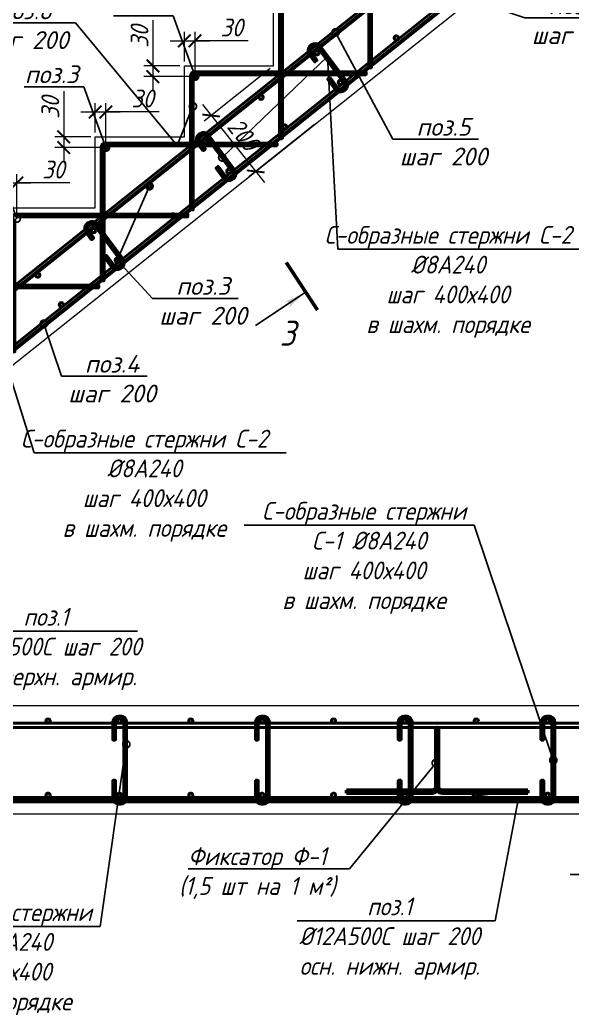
# Model space of a CAD drawing. Header units: millimetres. Extents: x 504091 to 2165846, y 135022 to 442887.
# Drawn here: x 1442762 to 1444310, y 244036 to 246826 of the extents above; entities that cross this region are included whole.
import ezdxf
from ezdxf import colors
from ezdxf.entities.mleader import LeaderData, LeaderLine
from ezdxf.math import Vec2, Vec3

# ---------------------------------------------------------------- set-up
doc = ezdxf.new("R2010")
doc.units = ezdxf.units.MM
doc.layers.get('Defpoints').update_dxf_attribs({"color": 255})
doc.layers.add('!Defpoints', color=255, linetype='Continuous', lineweight=5, plot=False)
doc.layers.add('PS_Обозначения', color=7, linetype='Continuous')
doc.layers.add('Контур', color=7, linetype='Continuous')
for name, color, linetype, lineweight in [('Арматура 12', 26, 'Continuous', 50), ('К_Арматура 8', 134, 'Continuous', 50), ('КР_Арматура 12', 174, 'Continuous', 40), ('Монолит тонкий', 204, 'Continuous', 9), ('Размер', 7, 'Continuous', 13), ('Размеры КР', 164, 'Continuous', 9)]:
    doc.layers.add(name, color=color, linetype=linetype, lineweight=lineweight)
doc.styles.add('GOST 2.304_new', font='isocpeur.ttf', dxfattribs={"width": 0.9, "oblique": 15})
doc.dimstyles.new('SPDS 1_20', dxfattribs={"dimscale": 20, "dimtxt": 2.5, "dimasz": 1.77, "dimexe": 1.25, "dimexo": 0.625, "dimtad": 1, "dimdec": 0, "dimrnd": 0.001, "dimtxsty": 'GOST 2.304_new', "dimblk": 'ARCHTICK', "dimcen": 2.5, "dimdle": 2, "dimclrt": 256, "dimadec": 0, "dimazin": 2, "dimtfac": 0.75, "dimtdec": 0, "dimtmove": 1, "dimatfit": 3, "dimfxl": 0, "dimtolj": 1, "dimlwd": 9, "dimlwe": 9, "dimarcsym": 0})

# ---------------------------------------------------------------- blocks, each defined once
blk = doc.blocks.new('_ArchTick')
at = {"color": 0, "linetype": 'ByBlock', "const_width": 0.15}
blk.add_lwpolyline([(-0.5, -0.5), (0.5, 0.5)], dxfattribs=at)
blk = doc.blocks.new('*D3707')
at = {"layer": 'Defpoints', "color": 0, "lineweight": 20, "transparency": 16777216}
for p in [(1443472.9, 246697.3), (1443597.5, 246540.8), (1443422.7, 246401.7)]:
    blk.add_point(p, dxfattribs=at)
at = {"layer": 'Размеры КР', "color": 0, "lineweight": 9, "transparency": 16777216}
for p, q in [((1443463.1, 246689.5), (1443278.6, 246542.6)), ((1443273.3, 246589.5), (1443447.6, 246370.4)), ((1443587.7, 246533), (1443403.2, 246386.2))]:
    blk.add_line(p, q, dxfattribs=at)
at = {"layer": 'Размеры КР', "color": 0, "lineweight": 9, "transparency": 16777216, "xscale": 35.4, "yscale": 35.4, "zscale": 35.4}
for p, rotation in [((1443298.2, 246558.2), 128.519789521315), ((1443422.7, 246401.7), 308.519789521315)]:
    blk.add_blockref('_ArchTick', p, dxfattribs=dict(at, rotation=rotation))
at = {"layer": 'Размеры КР', "lineweight": 20, "transparency": 16777216, "insert": (1443388.1, 246505.5), "char_height": 50, "attachment_point": 5, "rotation": 308.5198, "style": 'GOST 2.304_new'}
blk.add_mtext('\\A1;200', dxfattribs=at)
blk = doc.blocks.new('*D4151')
at = {"layer": 'Defpoints', "color": 0, "lineweight": 20, "transparency": 16777216}
for p in [(1442752.9, 246369.3), (1442722.9, 246299.3), (1442752.9, 246269.3)]:
    blk.add_point(p, dxfattribs=at)
at = {"layer": 'Контур', "color": 0, "lineweight": 9, "transparency": 16777216}
for p, q in [((1442722.9, 246311.8), (1442722.9, 246394.3)), ((1442752.9, 246281.8), (1442752.9, 246394.3)), ((1442682.9, 246369.3), (1442792.9, 246369.3)), ((1442901.9, 246369.3), (1442752.9, 246369.3))]:
    blk.add_line(p, q, dxfattribs=at)
at = {"layer": 'Контур', "color": 0, "lineweight": 9, "transparency": 16777216, "xscale": 35.4, "yscale": 35.4, "zscale": 35.4, "rotation": 180}
blk.add_blockref('_ArchTick', (1442722.9, 246369.3), dxfattribs=at)
at = {"layer": 'Контур', "color": 0, "lineweight": 9, "transparency": 16777216, "xscale": 35.4, "yscale": 35.4, "zscale": 35.4}
blk.add_blockref('_ArchTick', (1442752.9, 246369.3), dxfattribs=at)
at = {"layer": 'Контур', "lineweight": 20, "transparency": 16777216, "insert": (1442855.7, 246406.8), "char_height": 50, "attachment_point": 5, "style": 'GOST 2.304_new'}
blk.add_mtext('\\A1;30', dxfattribs=at)
blk = doc.blocks.new('_DotSmall')
at = {"color": 0, "linetype": 'ByBlock', "lineweight": 35, "const_width": 0.5}
blk.add_lwpolyline([(-0.0625, 0, 1), (0.0625, 0, 1)], format="xyb", close=True, dxfattribs=at)
blk = doc.blocks.new('*D4153')
at = {"layer": 'Defpoints', "color": 0, "lineweight": 20, "transparency": 16777216}
for p in [(1443002.9, 246568.3), (1442972.9, 246498.3), (1443002.9, 246468.3)]:
    blk.add_point(p, dxfattribs=at)
at = {"layer": 'Контур', "color": 0, "lineweight": 9, "transparency": 16777216}
for p, q in [((1442972.9, 246510.8), (1442972.9, 246593.3)), ((1443002.9, 246480.8), (1443002.9, 246593.3)), ((1442932.9, 246568.3), (1443042.9, 246568.3)), ((1443151.9, 246568.3), (1443002.9, 246568.3))]:
    blk.add_line(p, q, dxfattribs=at)
at = {"layer": 'Контур', "color": 0, "lineweight": 9, "transparency": 16777216, "xscale": 35.4, "yscale": 35.4, "zscale": 35.4, "rotation": 180}
blk.add_blockref('_ArchTick', (1442972.9, 246568.3), dxfattribs=at)
at = {"layer": 'Контур', "color": 0, "lineweight": 9, "transparency": 16777216, "xscale": 35.4, "yscale": 35.4, "zscale": 35.4}
blk.add_blockref('_ArchTick', (1443002.9, 246568.3), dxfattribs=at)
at = {"layer": 'Контур', "lineweight": 20, "transparency": 16777216, "insert": (1443105.7, 246605.8), "char_height": 50, "attachment_point": 5, "style": 'GOST 2.304_new'}
blk.add_mtext('\\A1;30', dxfattribs=at)
blk = doc.blocks.new('*D4154')
at = {"layer": 'Defpoints', "color": 0, "lineweight": 20, "transparency": 16777216}
for p in [(1442972.9, 246498.3), (1442884.6, 246468.3), (1443002.9, 246468.3)]:
    blk.add_point(p, dxfattribs=at)
at = {"layer": 'Контур', "color": 0, "lineweight": 9, "transparency": 16777216}
for p, q in [((1442884.6, 246626.7), (1442884.6, 246498.3)), ((1442884.6, 246538.3), (1442884.6, 246428.3)), ((1442960.4, 246498.3), (1442859.6, 246498.3)), ((1442990.4, 246468.3), (1442859.6, 246468.3))]:
    blk.add_line(p, q, dxfattribs=at)
at = {"layer": 'Контур', "color": 0, "lineweight": 9, "transparency": 16777216, "xscale": 35.4, "yscale": 35.4, "zscale": 35.4}
for p, rotation in [((1442884.6, 246498.3), 90), ((1442884.6, 246468.3), 270)]:
    blk.add_blockref('_ArchTick', p, dxfattribs=dict(at, rotation=rotation))
at = {"layer": 'Контур', "lineweight": 20, "transparency": 16777216, "insert": (1442847.1, 246580.5), "char_height": 50, "attachment_point": 5, "rotation": 90, "style": 'GOST 2.304_new'}
blk.add_mtext('\\A1;30', dxfattribs=at)
blk = doc.blocks.new('*D4155')
at = {"layer": 'Defpoints', "color": 0, "lineweight": 20, "transparency": 16777216}
for p in [(1443252.9, 246767.3), (1443222.9, 246697.3), (1443252.9, 246667.3)]:
    blk.add_point(p, dxfattribs=at)
at = {"layer": 'Контур', "color": 0, "lineweight": 9, "transparency": 16777216}
for p, q in [((1443182.9, 246767.3), (1443292.9, 246767.3)), ((1443222.9, 246709.8), (1443222.9, 246792.3)), ((1443252.9, 246679.8), (1443252.9, 246792.3)), ((1443401.9, 246767.3), (1443252.9, 246767.3))]:
    blk.add_line(p, q, dxfattribs=at)
at = {"layer": 'Контур', "color": 0, "lineweight": 9, "transparency": 16777216, "xscale": 35.4, "yscale": 35.4, "zscale": 35.4, "rotation": 180}
blk.add_blockref('_ArchTick', (1443222.9, 246767.3), dxfattribs=at)
at = {"layer": 'Контур', "color": 0, "lineweight": 9, "transparency": 16777216, "xscale": 35.4, "yscale": 35.4, "zscale": 35.4}
blk.add_blockref('_ArchTick', (1443252.9, 246767.3), dxfattribs=at)
at = {"layer": 'Контур', "lineweight": 20, "transparency": 16777216, "insert": (1443355.7, 246804.8), "char_height": 50, "attachment_point": 5, "style": 'GOST 2.304_new'}
blk.add_mtext('\\A1;30', dxfattribs=at)
blk = doc.blocks.new('*D4156')
at = {"layer": 'Defpoints', "color": 0, "lineweight": 20, "transparency": 16777216}
for p in [(1443222.9, 246697.3), (1443134.6, 246667.3), (1443252.9, 246667.3)]:
    blk.add_point(p, dxfattribs=at)
at = {"layer": 'Контур', "color": 0, "lineweight": 9, "transparency": 16777216}
for p, q in [((1443134.6, 246825.7), (1443134.6, 246697.3)), ((1443134.6, 246737.3), (1443134.6, 246627.3)), ((1443210.4, 246697.3), (1443109.6, 246697.3)), ((1443240.4, 246667.3), (1443109.6, 246667.3))]:
    blk.add_line(p, q, dxfattribs=at)
at = {"layer": 'Контур', "color": 0, "lineweight": 9, "transparency": 16777216, "xscale": 35.4, "yscale": 35.4, "zscale": 35.4}
for p, rotation in [((1443134.6, 246697.3), 90), ((1443134.6, 246667.3), 270)]:
    blk.add_blockref('_ArchTick', p, dxfattribs=dict(at, rotation=rotation))
at = {"layer": 'Контур', "lineweight": 20, "transparency": 16777216, "insert": (1443097.1, 246779.5), "char_height": 50, "attachment_point": 5, "rotation": 90, "style": 'GOST 2.304_new'}
blk.add_mtext('\\A1;30', dxfattribs=at)
blk = doc.blocks.new('A$C087e266e')
at = {"layer": 'К_Арматура 8', "ltscale": 40}
for p, q in [((-29.1, 68.4), (-29.1, -93.2)), ((-21.1, 68.4), (-21.1, -93.2)), ((-279.1, -103.2), (-39.1, -103.2)), ((-279.1, -103.2), (-279.1, -111.2)), ((-279.1, -111.2), (-39.1, -111.2)), ((228.9, -103.2), (-11.1, -103.2)), ((228.9, -111.2), (-11.1, -111.2)), ((228.9, -103.2), (228.9, -111.2))]:
    blk.add_line(p, q, dxfattribs=at)
for centre, radius, start, end in [((-25.1, 68.4), 4, 0, 180), ((-39.1, -93.2), 10, 270, 0), ((-39.1, -93.2), 18, 270, 321.0576), ((-11.1, -93.2), 18, 180, 270), ((-11.1, -93.2), 10, 180, 270)]:
    blk.add_arc(centre, radius, start, end, dxfattribs=at)

msp = doc.modelspace()

# ---------------------------------------------------------------- hatches: boundary and pattern name
at = {"layer": 'PS_Обозначения', "ltscale": 50}
msp.add_hatch(color=256, dxfattribs=at).paths.add_polyline_path([(1443559.0238, 246060.5498), (1443514.6669, 246018.7888, 0.839099631), (1443503.0742, 246036.4428)], flags=0)

# ---------------------------------------------------------------- linework, layer by layer
at = {"layer": '!Defpoints', "lineweight": 15, "ltscale": 100}
for p, q in [((1441482.8223, 244902.2994), (1444987.8474, 247692.2994)), ((1438775.4988, 244642.0963), (1445982.6961, 244642.0963))]:
    msp.add_line(p, q, dxfattribs=at)
msp.add_lwpolyline([(1441243.9084, 244639.5813, 0.414213562), (1441267.9084, 244663.5813), (1441267.9084, 244897.3848), (1444779.1076, 247692.2994)], format="xyb", dxfattribs=at)
at = {"layer": 'PS_Обозначения', "ltscale": 50}
msp.add_lwpolyline([(1443508.3133, 246146.8831, 10, 10, 0), (1443596.1373, 246013.141, 0, 0, 0)], format="xyseb", dxfattribs=at)
msp.add_lwpolyline([(1443559.0238, 246060.5498), (1443421.9746, 245970.5541)], dxfattribs=at)
at = {"layer": 'Арматура 12', "lineweight": 53, "ltscale": 20}
for points in [[(1443752.9084, 247071.2994), (1444231.782, 247071.2994), (1444231.782, 247077.2994), (1443750.9084, 247077.2994, 0.414213562), (1443740.9084, 247067.2994), (1443740.9084, 246692.9764), (1443746.9084, 246692.9764), (1443746.9084, 247065.2994)], [(1443502.9084, 246872.2994), (1443981.782, 246872.2994), (1443981.782, 246878.2994), (1443500.9084, 246878.2994, 0.414213562), (1443490.9084, 246868.2994), (1443490.9084, 246493.9764), (1443496.9084, 246493.9764), (1443496.9084, 246866.2994)], [(1443597.0109, 246750.0555, 0.385584486), (1443583.612, 246750.9708), (1443580.5276, 246748.6746, 0.414213562), (1443578.3754, 246733.9822), (1443593.7113, 246713.1348), (1443588.8986, 246709.5518), (1443573.5627, 246730.3992, -0.414213562), (1443576.9446, 246753.4873), (1443580.029, 246755.7836, -0.394921318), (1443601.8207, 246753.6425, -0.242110317)], [(1443252.9084, 246673.2994), (1443731.782, 246673.2994), (1443731.782, 246679.2994), (1443250.9084, 246679.2994, 0.414213562), (1443240.9084, 246669.2994), (1443240.9084, 246294.9764), (1443246.9084, 246294.9764), (1443246.9084, 246667.2994)], [(1443674.9385, 246655.4352), (1443675.9872, 246654.0266, -0.414213562), (1443672.6053, 246630.9384), (1443669.5209, 246628.6422, -0.414213562), (1443646.4327, 246632.0241), (1443625.6195, 246660.1416), (1443630.4322, 246663.7246), (1443651.2455, 246635.6071, 0.414213562), (1443665.9379, 246633.4549), (1443669.0223, 246635.7512, 0.414213562), (1443671.1744, 246650.4436), (1443670.1258, 246651.8523)], [(1443284.0537, 246500.9416, 0.385584486), (1443270.6547, 246501.8569), (1443267.5703, 246499.5606, 0.414213562), (1443265.4182, 246484.8682), (1443280.7541, 246464.0208), (1443275.9414, 246460.4379), (1443260.6055, 246481.2852, -0.414213562), (1443263.9874, 246504.3734), (1443267.0718, 246506.6696, -0.394921318), (1443288.8635, 246504.5286, -0.242110317)], [(1443002.9084, 246474.2994), (1443481.782, 246474.2994), (1443481.782, 246480.2994), (1443000.9084, 246480.2994, 0.414213562), (1442990.9084, 246470.2994), (1442990.9084, 246095.9764), (1442996.9084, 246095.9764), (1442996.9084, 246468.2994)], [(1443361.9813, 246406.3213), (1443363.0299, 246404.9126, -0.414213562), (1443359.648, 246381.8245), (1443356.5636, 246379.5282, -0.414213562), (1443333.4755, 246382.9102), (1443312.6622, 246411.0277), (1443317.475, 246414.6106), (1443338.2882, 246386.4931, 0.414213562), (1443352.9807, 246384.341), (1443356.0651, 246386.6372, 0.414213562), (1443358.2172, 246401.3297), (1443357.1685, 246402.7383)], [(1442752.9084, 246275.2994), (1443231.782, 246275.2994), (1443231.782, 246281.2994), (1442750.9084, 246281.2994, 0.414213562), (1442740.9084, 246271.2994), (1442740.9084, 245896.9764), (1442746.9084, 245896.9764), (1442746.9084, 246269.2994)], [(1442971.0965, 246251.8276, 0.385584486), (1442957.6975, 246252.7429), (1442954.6131, 246250.4467, 0.414213562), (1442952.461, 246235.7542), (1442967.7969, 246214.9068), (1442962.9841, 246211.3239), (1442947.6482, 246232.1713, -0.414213562), (1442951.0301, 246255.2594), (1442954.1145, 246257.5557, -0.394921318), (1442975.9062, 246255.4146, -0.242110317)], [(1443049.024, 246157.2073), (1443050.0727, 246155.7987, -0.414213562), (1443046.6908, 246132.7105), (1443043.6064, 246130.4143, -0.414213562), (1443020.5182, 246133.7962), (1442999.705, 246161.9137), (1443004.5177, 246165.4967), (1443025.331, 246137.3791, 0.414213562), (1443040.0234, 246135.227), (1443043.1078, 246137.5233, 0.414213562), (1443045.26, 246152.2157), (1443044.2113, 246153.6244)], [(1442502.9084, 246076.2994), (1442981.782, 246076.2994), (1442981.782, 246082.2994), (1442500.9084, 246082.2994, 0.414213562), (1442490.9084, 246072.2994), (1442490.9084, 245697.9764), (1442496.9084, 245697.9764), (1442496.9084, 246070.2994)], [(1443054.0584, 244856.2892, 0.468919726), (1443043.5584, 244869.193), (1443039.7131, 244869.193, 0.414213562), (1443029.2131, 244858.693), (1443029.2131, 244809.7774), (1443023.2131, 244809.7774), (1443023.2131, 244858.693, -0.414213562), (1443039.7131, 244875.193), (1443043.5584, 244875.193, -0.450955437), (1443060.0584, 244856.2892, -0.242110317)], [(1443454.0584, 244856.2892, 0.468919726), (1443443.5584, 244869.193), (1443439.7131, 244869.193, 0.414213562), (1443429.2131, 244858.693), (1443429.2131, 244809.7774), (1443423.2131, 244809.7774), (1443423.2131, 244858.693, -0.414213562), (1443439.7131, 244875.193), (1443443.5584, 244875.193, -0.450955437), (1443460.0584, 244856.2892, -0.242110317)], [(1443854.0584, 244856.2892, 0.468919726), (1443843.5584, 244869.193), (1443839.7131, 244869.193, 0.414213562), (1443829.2131, 244858.693), (1443829.2131, 244809.7774), (1443823.2131, 244809.7774), (1443823.2131, 244858.693, -0.414213562), (1443839.7131, 244875.193), (1443843.5584, 244875.193, -0.450955437), (1443860.0584, 244856.2892, -0.242110317)], [(1444254.0584, 244856.2892, 0.468919726), (1444243.5584, 244869.193), (1444239.7131, 244869.193, 0.414213562), (1444229.2131, 244858.693), (1444229.2131, 244809.7774), (1444223.2131, 244809.7774), (1444223.2131, 244858.693, -0.414213562), (1444239.7131, 244875.193), (1444243.5584, 244875.193, -0.450955437), (1444260.0584, 244856.2892, -0.242110317)], [(1443060.0584, 244648.2892), (1443060.0584, 244646.533, -0.414213562), (1443043.5584, 244630.033), (1443039.7131, 244630.033, -0.414213562), (1443023.2131, 244646.533), (1443023.2131, 244695.4629), (1443029.2131, 244695.4629), (1443029.2131, 244646.533, 0.414213562), (1443039.7131, 244636.033), (1443043.5584, 244636.033, 0.414213562), (1443054.0584, 244646.533), (1443054.0584, 244648.2892)], [(1443460.0584, 244648.2892), (1443460.0584, 244646.533, -0.414213562), (1443443.5584, 244630.033), (1443439.7131, 244630.033, -0.414213562), (1443423.2131, 244646.533), (1443423.2131, 244695.4629), (1443429.2131, 244695.4629), (1443429.2131, 244646.533, 0.414213562), (1443439.7131, 244636.033), (1443443.5584, 244636.033, 0.414213562), (1443454.0584, 244646.533), (1443454.0584, 244648.2892)], [(1443860.0584, 244648.2892), (1443860.0584, 244646.533, -0.414213562), (1443843.5584, 244630.033), (1443839.7131, 244630.033, -0.414213562), (1443823.2131, 244646.533), (1443823.2131, 244695.4629), (1443829.2131, 244695.4629), (1443829.2131, 244646.533, 0.414213562), (1443839.7131, 244636.033), (1443843.5584, 244636.033, 0.414213562), (1443854.0584, 244646.533), (1443854.0584, 244648.2892)], [(1444260.0584, 244648.2892), (1444260.0584, 244646.533, -0.414213562), (1444243.5584, 244630.033), (1444239.7131, 244630.033, -0.414213562), (1444223.2131, 244646.533), (1444223.2131, 244695.4629), (1444229.2131, 244695.4629), (1444229.2131, 244646.533, 0.414213562), (1444239.7131, 244636.033), (1444243.5584, 244636.033, 0.414213562), (1444254.0584, 244646.533), (1444254.0584, 244648.2892)]]:
    msp.add_lwpolyline(points, format="xyb", dxfattribs=at)
for points in [[(1443670.2292, 246651.7063), (1443597.0109, 246750.0555)], [(1443601.8207, 246753.6425), (1443675.0407, 246655.291)], [(1443357.2719, 246402.5924), (1443284.0537, 246500.9416)], [(1443288.8635, 246504.5286), (1443362.0834, 246406.177)], [(1443044.3147, 246153.4784), (1442971.0965, 246251.8276)], [(1442975.9062, 246255.4146), (1443049.1262, 246157.063)]]:
    msp.add_lwpolyline(points, dxfattribs=at)
for points in [[(1443054.0584, 244648.2892), (1443054.0584, 244856.2892), (1443060.0584, 244856.2892), (1443060.0584, 244648.2892)], [(1443454.0584, 244648.2892), (1443454.0584, 244856.2892), (1443460.0584, 244856.2892), (1443460.0584, 244648.2892)], [(1443854.0584, 244648.2892), (1443854.0584, 244856.2892), (1443860.0584, 244856.2892), (1443860.0584, 244648.2892)], [(1444254.0584, 244648.2892), (1444254.0584, 244856.2892), (1444260.0584, 244856.2892), (1444260.0584, 244648.2892)]]:
    msp.add_lwpolyline(points, close=True, dxfattribs=at)
for centre in [(1443252.9084, 246667.2994), (1443002.9084, 246468.2994)]:
    msp.add_circle(centre, 6, dxfattribs=at)
at = {"layer": 'КР_Арматура 12', "ltscale": 12}
for p, q in [((1441269.4527, 244906.2829), (1444705.9875, 247641.7646)), ((1441281.4527, 244900.4973), (1444710.1804, 247629.7646)), ((1441484.983, 244911.6881), (1444914.7273, 247641.7646)), ((1441642.4617, 245021.7035), (1444918.9202, 247629.7646)), ((1439182.9068, 244856.2892), (1445982.6961, 244856.2892)), ((1445982.6961, 244856.2892), (1439182.9068, 244856.2892)), ((1439182.9068, 244844.2892), (1445982.6961, 244844.2892)), ((1445982.6961, 244844.2892), (1439182.9068, 244844.2892)), ((1439182.9068, 244648.0963), (1445982.6961, 244648.0963)), ((1445982.6961, 244636.0963), (1439182.9068, 244636.0963))]:
    msp.add_line(p, q, dxfattribs=at)
for centre in [(1443816.9203, 246775.5372), (1443594.4061, 246733.9395), (1443660.4417, 246650.9803), (1443437.9275, 246609.3825), (1443503.9631, 246526.4233), (1443281.4489, 246484.8255), (1443347.4844, 246401.8663), (1443124.9703, 246360.2685), (1443191.0058, 246277.3093), (1442968.4917, 246235.7115), (1443034.5272, 246152.7523), (1442812.013, 246111.1546), (1442878.0486, 246028.1953), (1442840.9174, 244862.2892), (1443040.9174, 244862.2892), (1443240.9174, 244862.2892), (1443440.9174, 244862.2892), (1443640.9174, 244862.2892), (1443840.9174, 244862.2892), (1444040.9174, 244862.2892), (1444240.9174, 244862.2892), (1442840.9174, 244654.2892), (1443040.9174, 244654.2892), (1443240.9174, 244654.2892), (1443440.9174, 244654.2892), (1443640.9174, 244654.2892), (1443840.9174, 244654.2892), (1444040.9174, 244654.2892), (1444240.9174, 244654.2892)]:
    msp.add_circle(centre, 6, dxfattribs=at)
at = {"layer": 'Монолит тонкий', "lineweight": 15, "ltscale": 100}
for p, q in [((1441672.9084, 245008.8734), (1444792.7903, 247492.2994)), ((1441672.9084, 244905.2994), (1445502.6961, 244905.2994)), ((1439162.9068, 244602.2994), (1446002.6961, 244602.2994))]:
    msp.add_line(p, q, dxfattribs=at)
for points in [[(1443472.9084, 246697.2994), (1443472.9084, 246896.2994), (1443722.9084, 246896.2994)], [(1443222.9084, 246498.2994), (1443222.9084, 246697.2994), (1443472.9084, 246697.2994)], [(1442972.9084, 246299.2994), (1442972.9084, 246498.2994), (1443222.9084, 246498.2994)], [(1442722.9084, 246100.2994), (1442722.9084, 246299.2994), (1442972.9084, 246299.2994)]]:
    msp.add_lwpolyline(points, dxfattribs=at)

# ---------------------------------------------------------------- block references
at = {"layer": 'Размеры КР', "lineweight": 20, "xscale": -1}
msp.add_blockref('A$C087e266e', (1443906.4224, 244771.4993), dxfattribs=at)

# ---------------------------------------------------------------- texts
at = {"layer": 'PS_Обозначения', "style": 'GOST 2.304_new', "oblique": 15, "width": 0.9}
msp.add_text('3', height=70, dxfattribs=at).set_placement((1443489.9065, 245913.5354))

# ---------------------------------------------------------------- dimensions: what is measured, and where the dimension line sits
at = {"layer": 'Контур', "lineweight": 20}
for base, p1, p2, picture, middle in [((1443134.6068, 246667.2994), (1443222.9084, 246697.2994), (1443252.9084, 246667.2994), '*D4156', (1443121.0263, 246779.5452)), ((1442884.6068, 246468.2994), (1442972.9084, 246498.2994), (1443002.9084, 246468.2994), '*D4154', (1442871.0263, 246580.5452))]:
    dim = msp.add_linear_dim(base=base, p1=p1, p2=p2, angle=90, dimstyle='SPDS 1_20', dxfattribs=at)
    dim.commit()
    dim.dimension.update_dxf_attribs({"geometry": picture, "text_midpoint": middle, "dimtype": 160})
for base, p1, p2, picture, middle in [((1443252.9084, 246767.2574), (1443222.9084, 246697.2994), (1443252.9084, 246667.2994), '*D4155', (1443355.7027, 246781.7042)), ((1443002.9084, 246568.2574), (1442972.9084, 246498.2994), (1443002.9084, 246468.2994), '*D4153', (1443105.7027, 246582.7042)), ((1442752.9084, 246369.2574), (1442722.9084, 246299.2994), (1442752.9084, 246269.2994), '*D4151', (1442855.7027, 246383.7042))]:
    dim = msp.add_linear_dim(base=base, p1=p1, p2=p2, dimstyle='SPDS 1_20', dxfattribs=at)
    dim.commit()
    dim.dimension.update_dxf_attribs({"geometry": picture, "text_midpoint": middle, "dimtype": 160})
at = {"layer": 'Размеры КР', "lineweight": 20}
dim = msp.add_linear_dim(base=(1443422.7368, 246401.7368), p1=(1443472.9084, 246697.2994), p2=(1443597.4654, 246540.8208), angle=308.5197895, dimstyle='SPDS 1_20', dxfattribs=at)
dim.commit()
dim.dimension.update_dxf_attribs({"geometry": '*D3707', "text_midpoint": (1443358.7629, 246482.106), "dimtype": 161})

# ---------------------------------------------------------------- leaders
at = {"layer": 'Размер', "ltscale": 20}
ml = msp.add_multileader_mtext('Standard', dxfattribs=at)
ml.set_content('\\A1;{\\W1;поз.3\\Pшаг 200}', color=256, style='GOST 2.304_new')
ml.set_leader_properties()
ml.set_arrow_properties(name='DOTSMALL')
ml.build(insert=Vec2(0, 0))
ml.multileader.update_dxf_attribs({"text_left_attachment_type": 6, "text_right_attachment_type": 6, "dogleg_length": 4, "arrow_head_size": 40})
ctx = ml.context
ctx.base_point, ctx.char_height, ctx.arrow_head_size, ctx.landing_gap_size, ctx.plane_origin = Vec3(1444185.6005, 246831.8834), 50, 40, 0, Vec3(1399219.2831, 537501.1858)
ctx.left_attachment, ctx.right_attachment, ctx.text_align_type = 6, 6, 1
notes = []
notes.append((ctx, [(1, (1, 1, 0), (1444177.6005, 246831.8834), (1, 0), 8, [(0, [(1444063.842, 247107.6104), (1443973.3989, 246900.0942)], 0, [])])]))
ctx.mtext.insert, ctx.mtext.rotation, ctx.mtext.width, ctx.mtext.alignment, ctx.mtext.flow_direction = Vec3(1444319.4884, 246891.8834), 6.283185307, 511.854399, 2, 5
ml = msp.add_multileader_mtext('Standard', dxfattribs=at)
ml.set_content('\\A1;{\\W1;поз.6\\Pшаг 200}', color=256, style='GOST 2.304_new')
ml.set_leader_properties()
ml.set_arrow_properties(name='DOTSMALL')
ml.build(insert=Vec2(0, 0))
ml.multileader.update_dxf_attribs({"text_left_attachment_type": 6, "text_right_attachment_type": 6, "dogleg_length": 4, "arrow_head_size": 40})
ctx = ml.context
ctx.base_point, ctx.char_height, ctx.arrow_head_size, ctx.landing_gap_size, ctx.plane_origin = Vec3(1442641.4807, 246817.9144), 50, 40, 0, Vec3(1397206.324, 537853.6117)
ctx.left_attachment, ctx.right_attachment, ctx.text_align_type = 6, 6, 1
notes.append((ctx, [(0, (1, 1, 0), (1442917.2564, 246817.9144), (-1, 0), 8, [(1, [(1443246.9084, 246584.059), (1443203.0527, 246474.2994)], 0, [])])]))
ctx.mtext.insert, ctx.mtext.rotation, ctx.mtext.width, ctx.mtext.alignment, ctx.mtext.flow_direction = Vec3(1442775.3686, 246877.9144), 6.283185307, 511.854399, 2, 5
ml = msp.add_multileader_mtext('Standard', dxfattribs=at)
ml.set_content('\\A1;{\\W1;поз.3}', color=256, style='GOST 2.304_new')
ml.set_leader_properties()
ml.set_arrow_properties(name='DOTSMALL')
ml.build(insert=Vec2(0, 0))
ml.multileader.update_dxf_attribs({"text_left_attachment_type": 6, "text_right_attachment_type": 6, "dogleg_length": 4, "arrow_head_size": 40})
ctx = ml.context
ctx.base_point, ctx.char_height, ctx.arrow_head_size, ctx.landing_gap_size, ctx.plane_origin = Vec3(1443018.1274, 246837.8153), 50, 40, 0, Vec3(1397193.0376, 538003.0685)
ctx.left_attachment, ctx.right_attachment, ctx.text_align_type = 6, 6, 1
notes.append((ctx, [(0, (1, 1, 0), (1443191.4031, 246837.8153), (-1, 0), 8, [(0, [(1443252.9084, 246667.2994)], 0, [])])]))
ctx.mtext.insert, ctx.mtext.rotation, ctx.mtext.width, ctx.mtext.alignment, ctx.mtext.flow_direction = Vec3(1443100.7652, 246897.8153), 6.283185307, 511.854399, 2, 5
ml = msp.add_multileader_mtext('Standard', dxfattribs=at)
ml.set_content('\\A1;{\\W1;поз.5\\Pшаг 200}', color=256, style='GOST 2.304_new')
ml.set_leader_properties()
ml.set_arrow_properties(name='DOTSMALL')
ml.build(insert=Vec2(0, 0))
ml.multileader.update_dxf_attribs({"text_left_attachment_type": 6, "text_right_attachment_type": 6, "dogleg_length": 4, "arrow_head_size": 40})
ctx = ml.context
ctx.base_point, ctx.char_height, ctx.arrow_head_size, ctx.landing_gap_size, ctx.plane_origin = Vec3(1443815.352, 246491.6496), 50, 40, 0, Vec3(1398115.4102, 537587.0642)
ctx.left_attachment, ctx.right_attachment, ctx.text_align_type = 6, 6, 1
notes.append((ctx, [(1, (1, 1, 0), (1443807.352, 246491.6496), (1, 0), 8, [(1, [(1443646.6635, 246791.0671)], 0, [])])]))
ctx.mtext.insert, ctx.mtext.rotation, ctx.mtext.width, ctx.mtext.alignment, ctx.mtext.flow_direction = Vec3(1443949.2398, 246551.6496), 6.283185307, 511.854399, 2, 5
ml = msp.add_multileader_mtext('Standard', dxfattribs=at)
ml.set_content('\\A1;С-образные стержни С-2 %%C8А240\\Pшаг 400х400\\Pв шахм. порядке ', color=256, style='GOST 2.304_new')
ml.set_leader_properties()
ml.set_arrow_properties(name='DOTSMALL')
ml.build(insert=Vec2(0, 0))
ml.multileader.update_dxf_attribs({"text_left_attachment_type": 6, "text_right_attachment_type": 6, "arrow_head_size": 40})
ctx = ml.context
ctx.base_point, ctx.char_height, ctx.arrow_head_size, ctx.landing_gap_size, ctx.plane_origin = Vec3(1443661.0224, 246183.9295), 50, 40, 0, Vec3(1447513.1806, 276204.1722)
ctx.left_attachment, ctx.right_attachment, ctx.text_align_type = 6, 6, 1
notes.append((ctx, [(0, (1, 1, 0), (1443653.0224, 246183.9295), (1, 0), 8, [(1, [(1443329.0077, 246440.5579), (1443624.3564, 246723.3718)], 0, [])])]))
ctx.mtext.insert, ctx.mtext.width, ctx.mtext.alignment, ctx.mtext.flow_direction = Vec3(1443961.9647, 246248.9295), 691.770084, 2, 5
ml = msp.add_multileader_mtext('Standard', dxfattribs=at)
ml.set_content('\\A1;{\\W1;поз.3}', color=256, style='GOST 2.304_new')
ml.set_leader_properties()
ml.set_arrow_properties(name='DOTSMALL')
ml.build(insert=Vec2(0, 0))
ml.multileader.update_dxf_attribs({"text_left_attachment_type": 6, "text_right_attachment_type": 6, "dogleg_length": 4, "arrow_head_size": 40})
ctx = ml.context
ctx.base_point, ctx.char_height, ctx.arrow_head_size, ctx.landing_gap_size, ctx.plane_origin = Vec3(1442768.1274, 246638.8153), 50, 40, 0, Vec3(1396943.0376, 537804.0685)
ctx.left_attachment, ctx.right_attachment, ctx.text_align_type = 6, 6, 1
notes.append((ctx, [(0, (1, 1, 0), (1442941.4031, 246638.8153), (-1, 0), 8, [(0, [(1443002.9084, 246468.2994)], 0, [])])]))
ctx.mtext.insert, ctx.mtext.rotation, ctx.mtext.width, ctx.mtext.alignment, ctx.mtext.flow_direction = Vec3(1442850.7652, 246698.8153), 6.283185307, 511.854399, 2, 5
ml = msp.add_multileader_mtext('Standard', dxfattribs=at)
ml.set_content('\\A1;{\\W1;поз.3}', color=256, style='GOST 2.304_new')
ml.set_leader_properties()
ml.set_arrow_properties(name='DOTSMALL')
ml.build(insert=Vec2(0, 0))
ml.multileader.update_dxf_attribs({"text_left_attachment_type": 6, "text_right_attachment_type": 6, "dogleg_length": 4, "arrow_head_size": 40})
ctx = ml.context
ctx.base_point, ctx.char_height, ctx.arrow_head_size, ctx.landing_gap_size, ctx.plane_origin = Vec3(1442518.1274, 246439.8153), 50, 40, 0, Vec3(1396693.0376, 537605.0685)
ctx.left_attachment, ctx.right_attachment, ctx.text_align_type = 6, 6, 1
notes.append((ctx, [(0, (1, 1, 0), (1442691.4031, 246439.8153), (-1, 0), 8, [(0, [(1442752.9084, 246269.2994)], 0, [])])]))
ctx.mtext.insert, ctx.mtext.rotation, ctx.mtext.width, ctx.mtext.alignment, ctx.mtext.flow_direction = Vec3(1442600.7652, 246499.8153), 6.283185307, 511.854399, 2, 5
ml = msp.add_multileader_mtext('Standard', dxfattribs=at)
ml.set_content('\\A1;{\\W1;поз.3\\Pшаг 200}', color=256, style='GOST 2.304_new')
ml.set_leader_properties()
ml.set_arrow_properties(name='DOTSMALL')
ml.build(insert=Vec2(0, 0))
ml.multileader.update_dxf_attribs({"text_left_attachment_type": 6, "text_right_attachment_type": 6, "dogleg_length": 4, "arrow_head_size": 40})
ctx = ml.context
ctx.base_point, ctx.char_height, ctx.arrow_head_size, ctx.landing_gap_size, ctx.plane_origin = Vec3(1443141.3545, 246045.8594), 50, 40, 0, Vec3(1398280.4114, 536753.844)
ctx.left_attachment, ctx.right_attachment, ctx.text_align_type = 6, 6, 1
notes.append((ctx, [(1, (1, 1, 0), (1443133.3545, 246045.8594), (1, 0), 8, [(0, [(1443124.9703, 246360.2685), (1443034.5272, 246152.7523)], 0, [])])]))
ctx.mtext.insert, ctx.mtext.rotation, ctx.mtext.width, ctx.mtext.alignment, ctx.mtext.flow_direction = Vec3(1443275.2424, 246105.8594), 6.283185307, 511.854399, 2, 5
ml = msp.add_multileader_mtext('Standard', dxfattribs=at)
ml.set_content('\\A1;{\\W1;поз.4\\Pшаг 200}', color=256, style='GOST 2.304_new')
ml.set_leader_properties()
ml.set_arrow_properties(name='DOTSMALL')
ml.build(insert=Vec2(0, 0))
ml.multileader.update_dxf_attribs({"text_left_attachment_type": 6, "text_right_attachment_type": 6, "dogleg_length": 4, "arrow_head_size": 40})
ctx = ml.context
ctx.base_point, ctx.char_height, ctx.arrow_head_size, ctx.landing_gap_size, ctx.plane_origin = Vec3(1442886.3251, 245827.9372), 50, 40, 0, Vec3(1397470.6932, 536867.6945)
ctx.left_attachment, ctx.right_attachment, ctx.text_align_type = 6, 6, 1
notes.append((ctx, [(1, (1, 1, 0), (1442878.3251, 245827.9372), (1, 0), 8, [(1, [(1442829.0595, 245975.129)], 0, [])])]))
ctx.mtext.insert, ctx.mtext.rotation, ctx.mtext.width, ctx.mtext.alignment, ctx.mtext.flow_direction = Vec3(1443020.213, 245887.9372), 6.283185307, 511.854399, 2, 5
ml = msp.add_multileader_mtext('Standard', dxfattribs=at)
ml.set_content('\\A1;С-образные стержни С-2 %%C8А240\\Pшаг 400х400\\Pв шахм. порядке ', color=256, style='GOST 2.304_new')
ml.set_leader_properties()
ml.set_arrow_properties(name='DOTSMALL')
ml.build(insert=Vec2(0, 0))
ml.multileader.update_dxf_attribs({"text_left_attachment_type": 6, "text_right_attachment_type": 6, "arrow_head_size": 40})
ctx = ml.context
ctx.base_point, ctx.char_height, ctx.arrow_head_size, ctx.landing_gap_size, ctx.plane_origin = Vec3(1442809.5758, 245613.2116), 50, 40, 0, Vec3(1446661.734, 275633.4544)
ctx.left_attachment, ctx.right_attachment, ctx.text_align_type = 6, 6, 1
notes.append((ctx, [(0, (1, 1, 0), (1442801.5758, 245613.2116), (1, 0), 8, [(0, [(1442694.7483, 245953.5391)], 0, [])])]))
ctx.mtext.insert, ctx.mtext.width, ctx.mtext.alignment, ctx.mtext.flow_direction = Vec3(1443110.5181, 245678.2116), 691.770084, 2, 5
ml = msp.add_multileader_mtext('Standard', dxfattribs=at)
ml.set_content('\\A1;С-образные стержни\\P С-1 %%C8А240\\Pшаг 400х400\\Pв шахм. порядке ', color=256, style='GOST 2.304_new')
ml.set_leader_properties()
ml.set_arrow_properties(name='DOTSMALL')
ml.build(insert=Vec2(0, 0))
ml.multileader.update_dxf_attribs({"text_left_attachment_type": 6, "text_right_attachment_type": 6, "arrow_head_size": 40})
ctx = ml.context
ctx.base_point, ctx.char_height, ctx.arrow_head_size, ctx.landing_gap_size, ctx.plane_origin = Vec3(1443425.68, 245410.8815), 50, 40, 0, Vec3(1447219.9079, 274388.8899)
ctx.left_attachment, ctx.right_attachment, ctx.text_align_type = 6, 6, 1
notes.append((ctx, [(1, (1, 1, 0), (1444035.5647, 245410.8815), (-1, 0), 8, [(1, [(1444257.0606, 244752.2895)], 0, [])])]))
ctx.mtext.insert, ctx.mtext.width, ctx.mtext.alignment, ctx.mtext.flow_direction = Vec3(1443726.6224, 245475.8815), 896.133701, 2, 5
ml = msp.add_multileader_mtext('Standard', dxfattribs=at)
ml.set_content('\\A1;поз.1\\P %%C12А500С шаг 200\\Pосн. верхн. армир.', color=256, style='GOST 2.304_new')
ml.set_leader_properties()
ml.set_arrow_properties(name='DOTSMALL')
ml.build(insert=Vec2(0, 0))
ml.multileader.update_dxf_attribs({"text_left_attachment_type": 6, "text_right_attachment_type": 6, "arrow_head_size": 40})
ctx = ml.context
ctx.base_point, ctx.char_height, ctx.arrow_head_size, ctx.landing_gap_size, ctx.plane_origin = Vec3(1442531.3804, 245114.106), 50, 40, 0, Vec3(1440142.7387, 274559.0775)
ctx.left_attachment, ctx.right_attachment, ctx.text_align_type = 6, 6, 1
notes.append((ctx, [(1, (1, 1, 0), (1442523.3804, 245114.106), (1, 0), 8, [(1, [(1442343.2166, 244851.4144), (1442439.5745, 244863.4144)], 0, [])])]))
ctx.mtext.insert, ctx.mtext.rotation, ctx.mtext.width, ctx.mtext.alignment, ctx.mtext.flow_direction = Vec3(1442834.874, 245179.106), 6.283185307, 896.133701, 2, 5
ml = msp.add_multileader_mtext('Standard', dxfattribs=at)
ml.set_content('\\A1;С-образные стержни\\P С-1 %%C8А240\\Pшаг 400х400\\Pв шахм. порядке ', color=256, style='GOST 2.304_new')
ml.set_leader_properties()
ml.set_arrow_properties(name='DOTSMALL')
ml.build(insert=Vec2(0, 0))
ml.multileader.update_dxf_attribs({"text_left_attachment_type": 6, "text_right_attachment_type": 6, "arrow_head_size": 40})
ctx = ml.context
ctx.base_point, ctx.char_height, ctx.arrow_head_size, ctx.landing_gap_size, ctx.plane_origin = Vec3(1442376.7293, 244286.9502), 50, 40, 0, Vec3(1446022.9057, 274433.6182)
ctx.left_attachment, ctx.right_attachment, ctx.text_align_type = 6, 6, 1
notes.append((ctx, [(1, (1, 1, 0), (1442986.614, 244286.9502), (-1, 0), 8, [(1, [(1443060.0584, 244797.0178)], 0, [])])]))
ctx.mtext.insert, ctx.mtext.width, ctx.mtext.alignment, ctx.mtext.flow_direction = Vec3(1442677.6717, 244351.9502), 896.133701, 2, 5
ml = msp.add_multileader_mtext('Standard', dxfattribs=at)
ml.set_content('\\A1;С-образные стержни\\P С-1 %%C8А240\\Pшаг 400х400\\Pв шахм. порядке ', color=256, style='GOST 2.304_new')
ml.set_leader_properties()
ml.set_arrow_properties(name='DOTSMALL')
ml.build(insert=Vec2(0, 0))
ml.multileader.update_dxf_attribs({"text_left_attachment_type": 6, "text_right_attachment_type": 6, "arrow_head_size": 40})
ctx = ml.context
ctx.base_point, ctx.char_height, ctx.arrow_head_size, ctx.landing_gap_size, ctx.plane_origin = Vec3(1444339.1832, 244432.1363), 50, 40, 0, Vec3(1448016.9057, 274416.3207)
ctx.left_attachment, ctx.right_attachment, ctx.text_align_type = 6, 6, 1
notes.append((ctx, [(1, (1, 1, 0), (1444949.0678, 244432.1363), (-1, 0), 8, [(1, [(1445054.0584, 244779.7203)], 0, [])])]))
ctx.mtext.insert, ctx.mtext.width, ctx.mtext.alignment, ctx.mtext.flow_direction = Vec3(1444640.1255, 244497.1363), 896.133701, 2, 5
ml = msp.add_multileader_mtext('Standard', dxfattribs=at)
ml.set_content('\\A1;Фиксатор Ф-1 \\P(1,5 шт на 1 м²)', color=256, style='GOST 2.304_new')
ml.set_leader_properties()
ml.set_arrow_properties(name='DOTSMALL')
ml.build(insert=Vec2(0, 0))
ml.multileader.update_dxf_attribs({"text_left_attachment_type": 6, "text_right_attachment_type": 6, "arrow_head_size": 40})
ctx = ml.context
ctx.base_point, ctx.char_height, ctx.arrow_head_size, ctx.landing_gap_size, ctx.plane_origin = Vec3(1443176.4593, 244448.6297), 50, 40, 0, Vec3(1444248.3529, 273649.0742)
ctx.left_attachment, ctx.right_attachment, ctx.text_align_type = 6, 6, 1
notes.append((ctx, [(1, (1, 1, 0), (1443686.1774, 244448.6297), (-1, 0), 8, [(1, [(1443927.519, 244744.3176)], 0, [])])]))
ctx.mtext.insert, ctx.mtext.width, ctx.mtext.alignment, ctx.mtext.flow_direction = Vec3(1443427.3183, 244508.6297), 543.43425, 2, 5
ml = msp.add_multileader_mtext('Standard', dxfattribs=at)
ml.set_content('\\A1;поз.1\\P%%C12А500С шаг 200\\Pосн. нижн. армир.', color=256, style='GOST 2.304_new')
ml.set_leader_properties()
ml.set_arrow_properties(name='DOTSMALL')
ml.build(insert=Vec2(0, 0))
ml.multileader.update_dxf_attribs({"text_left_attachment_type": 6, "text_right_attachment_type": 6, "arrow_head_size": 40})
ctx = ml.context
ctx.base_point, ctx.char_height, ctx.arrow_head_size, ctx.landing_gap_size, ctx.plane_origin = Vec3(1443510.6694, 244303.0521), 50, 40, 0, Vec3(1442111.1986, 273512.4506)
ctx.left_attachment, ctx.right_attachment, ctx.text_align_type = 6, 6, 1
notes.append((ctx, [(0, (1, 1, 0), (1444094.1567, 244303.0521), (-1, 0), 8, [(0, [(1444040.9174, 244654.2892), (1444158.737, 244641.2412)], 0, [])])]))
ctx.mtext.insert, ctx.mtext.rotation, ctx.mtext.width, ctx.mtext.alignment, ctx.mtext.flow_direction = Vec3(1443798.4131, 244368.0521), 6.283185307, 821.237763, 2, 5
for ctx, leaders in notes:
    for number, flags, end, landing, length, lines in leaders:
        leader = LeaderData()
        leader.index, (leader.has_last_leader_line, leader.has_dogleg_vector, leader.attachment_direction) = number, flags
        leader.last_leader_point, leader.dogleg_vector, leader.dogleg_length = Vec3(end), Vec3(landing), length
        for number, points, colour, breaks in lines:
            line = LeaderLine()
            line.index, line.vertices, line.color, line.breaks = number, Vec3.list(points), colors.encode_raw_color(colour), breaks
            leader.lines.append(line)
        ctx.leaders.append(leader)

doc.saveas('drawing.dxf')
